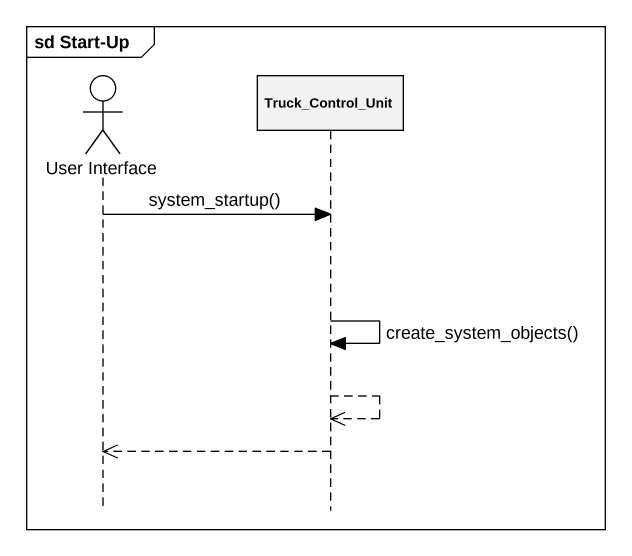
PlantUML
@startuml
mainframe sd Start-Up
hide footbox
actor "User Interface" as User_Interface
participant Truck_Control_Unit

User_Interface -> Truck_Control_Unit : system_startup()
Truck_Control_Unit -> Truck_Control_Unit : create_system_objects()
Truck_Control_Unit -->> Truck_Control_Unit
Truck_Control_Unit -->> User_Interface
@enduml
